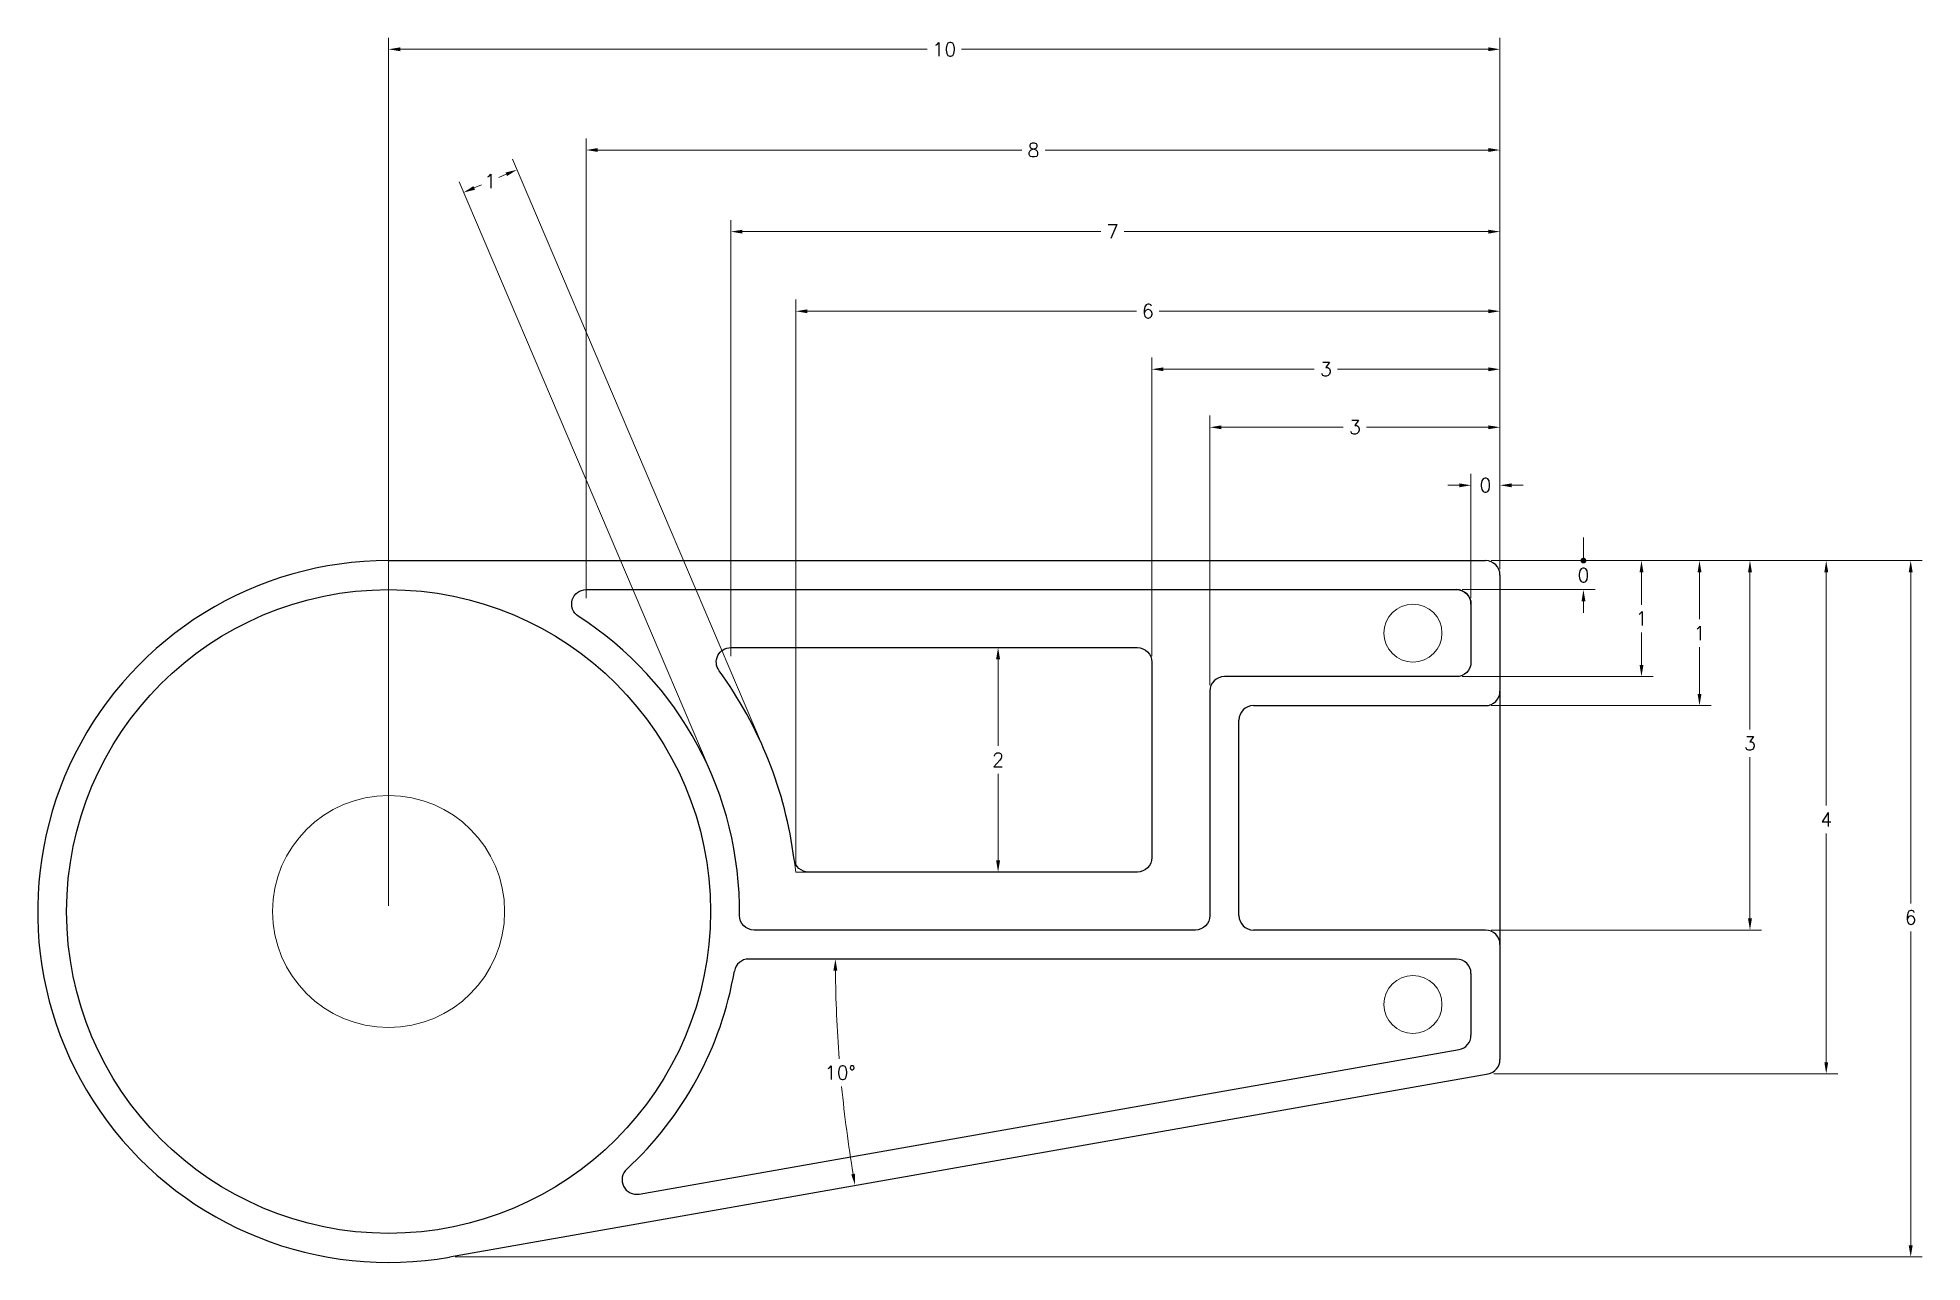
# Model space of a CAD drawing. Header units: inches. Extents: x -9.2 to 7, y -1 to 9.5.
import ezdxf

# ---------------------------------------------------------------- set-up
doc = ezdxf.new("R2010")
doc.units = ezdxf.units.IN
doc.header["$MEASUREMENT"] = 0
doc.layers.add('AM_5', color=3, linetype='Continuous', lineweight=15)
doc.layers.add('AM_8N', color=1, linetype='Continuous', lineweight=15)
doc.styles.get("Standard").update_dxf_attribs({"font": 'ROMANS.SHX'})
doc.dimstyles.new('AM_ANSI', dxfattribs={"dimtxt": 0.12, "dimasz": 0.1, "dimexe": 0.1, "dimexo": 0.05, "dimgap": 0.06, "dimtad": 0, "dimtih": 1, "dimtoh": 1, "dimdec": 4, "dimzin": 7, "dimdsep": 46, "dimtxsty": 'STANDARD', "dimcen": 0, "dimclrd": 256, "dimclre": 256, "dimclrt": 2, "dimadec": 0, "dimazin": 2, "dimtp": 0.1, "dimtm": 0.1, "dimtfac": 0.71, "dimtdec": 4, "dimtofl": 0, "dimtmove": 0, "dimatfit": 3, "dimfxl": 1, "dimtolj": 1, "dimtzin": 7, "dimlwd": -1, "dimlwe": -1, "dimarcsym": 0})

# ---------------------------------------------------------------- blocks, each defined once
blk = doc.blocks.new('GENDOT')
blk.add_line((0, 0), (-1, 0))
at = {"const_width": 0.25}
blk.add_lwpolyline([(-0.125, 0, 1), (0.125, 0, 1)], format="xyb", close=True, dxfattribs=at)
blk = doc.blocks.new('*D22')
at = {"layer": 'AM_5'}
for p, q in [((4.092, 5.1), (4.092, 5.2)), ((3.298, 5), (4.192, 5)), ((3.048, 4.75), (4.192, 4.75)), ((4.092, 4.65), (4.092, 4.55))]:
    blk.add_line(p, q, dxfattribs=at)
blk.add_solid([(4.076, 4.65), (4.109, 4.65), (4.092, 4.75)], dxfattribs=at)
at = {"layer": 'Defpoints', "color": 0}
for p in [(3.248, 5), (2.998, 4.75), (4.092, 4.75)]:
    blk.add_point(p, dxfattribs=at)
at = {"layer": 'AM_5', "xscale": 0.1, "yscale": 0.1, "zscale": 0.1, "rotation": 270}
blk.add_blockref('GENDOT', (4.092, 5), dxfattribs=at)
at = {"layer": 'AM_5', "color": 2, "insert": (4.092, 4.875), "char_height": 0.12, "attachment_point": 5}
blk.add_mtext('\\A1;0', dxfattribs=at)
blk = doc.blocks.new('*D23')
at = {"layer": 'AM_5'}
for p, q in [((3.298, 5), (4.692, 5)), ((4.592, 4.9), (4.592, 4.62)), ((4.592, 4.1), (4.592, 4.38)), ((3.048, 4), (4.692, 4))]:
    blk.add_line(p, q, dxfattribs=at)
for points in [[(4.576, 4.9), (4.609, 4.9), (4.592, 5)], [(4.576, 4.1), (4.609, 4.1), (4.592, 4)]]:
    blk.add_solid(points, dxfattribs=at)
at = {"layer": 'Defpoints', "color": 0}
for p in [(3.248, 5), (2.998, 4), (4.592, 4)]:
    blk.add_point(p, dxfattribs=at)
at = {"layer": 'AM_5', "color": 2, "insert": (4.592, 4.5), "char_height": 0.12, "attachment_point": 5}
blk.add_mtext('\\A1;1', dxfattribs=at)
blk = doc.blocks.new('*D24')
at = {"layer": 'AM_5'}
for p, q in [((3.298, 5), (5.192, 5)), ((5.092, 4.9), (5.092, 4.495)), ((5.092, 3.85), (5.092, 4.255)), ((3.298, 3.75), (5.192, 3.75))]:
    blk.add_line(p, q, dxfattribs=at)
for points in [[(5.076, 4.9), (5.109, 4.9), (5.092, 5)], [(5.076, 3.85), (5.109, 3.85), (5.092, 3.75)]]:
    blk.add_solid(points, dxfattribs=at)
at = {"layer": 'Defpoints', "color": 0}
for p in [(3.248, 5), (3.248, 3.75), (5.092, 3.75)]:
    blk.add_point(p, dxfattribs=at)
at = {"layer": 'AM_5', "color": 2, "insert": (5.092, 4.375), "char_height": 0.12, "attachment_point": 5}
blk.add_mtext('\\A1;1', dxfattribs=at)
blk = doc.blocks.new('*D26')
at = {"layer": 'AM_5'}
for p, q in [((3.298, 5), (5.627, 5)), ((5.527, 4.9), (5.527, 3.545)), ((5.527, 1.916), (5.527, 3.305)), ((3.298, 1.816), (5.627, 1.816))]:
    blk.add_line(p, q, dxfattribs=at)
for points in [[(5.51, 4.9), (5.544, 4.9), (5.527, 5)], [(5.51, 1.916), (5.544, 1.916), (5.527, 1.816)]]:
    blk.add_solid(points, dxfattribs=at)
at = {"layer": 'Defpoints', "color": 0}
for p in [(3.248, 5), (3.248, 1.816), (5.527, 1.816)]:
    blk.add_point(p, dxfattribs=at)
at = {"layer": 'AM_5', "color": 2, "insert": (5.527, 3.425), "char_height": 0.12, "attachment_point": 5}
blk.add_mtext('\\A1;3', dxfattribs=at)
blk = doc.blocks.new('*D28')
at = {"layer": 'AM_5'}
for p, q in [((3.298, 5), (7.012, 5)), ((6.912, 4.9), (6.912, 2.044)), ((6.912, -0.901), (6.912, 1.804)), ((-5.629, -1.001), (7.012, -1.001))]:
    blk.add_line(p, q, dxfattribs=at)
for points in [[(6.895, 4.9), (6.929, 4.9), (6.912, 5)], [(6.895, -0.901), (6.929, -0.901), (6.912, -1.001)]]:
    blk.add_solid(points, dxfattribs=at)
at = {"layer": 'Defpoints', "color": 0}
for p in [(3.248, 5), (-5.679, -1.001), (6.912, -1.001)]:
    blk.add_point(p, dxfattribs=at)
at = {"layer": 'AM_5', "color": 2, "insert": (6.912, 1.924), "char_height": 0.12, "attachment_point": 5}
blk.add_mtext('\\A1;6', dxfattribs=at)
blk = doc.blocks.new('*D29')
at = {"layer": 'AM_5'}
for p, q in [((3.123, 4.675), (3.123, 5.749)), ((3.373, 4.925), (3.373, 5.749)), ((3.023, 5.649), (2.923, 5.649)), ((3.473, 5.649), (3.573, 5.649))]:
    blk.add_line(p, q, dxfattribs=at)
for points in [[(3.023, 5.665), (3.023, 5.632), (3.123, 5.649)], [(3.473, 5.665), (3.473, 5.632), (3.373, 5.649)]]:
    blk.add_solid(points, dxfattribs=at)
at = {"layer": 'Defpoints', "color": 0}
for p in [(3.123, 5.649), (3.373, 4.875), (3.123, 4.625)]:
    blk.add_point(p, dxfattribs=at)
at = {"layer": 'AM_5', "color": 2, "insert": (3.248, 5.649), "char_height": 0.12, "attachment_point": 5}
blk.add_mtext('\\A1;0', dxfattribs=at)
blk = doc.blocks.new('*D30')
at = {"layer": 'AM_5'}
for p, q in [((0.873, 3.925), (0.873, 6.249)), ((3.373, 4.925), (3.373, 6.249)), ((0.973, 6.149), (2.023, 6.149)), ((3.273, 6.149), (2.223, 6.149))]:
    blk.add_line(p, q, dxfattribs=at)
for points in [[(0.973, 6.165), (0.973, 6.132), (0.873, 6.149)], [(3.273, 6.165), (3.273, 6.132), (3.373, 6.149)]]:
    blk.add_solid(points, dxfattribs=at)
at = {"layer": 'Defpoints', "color": 0}
for p in [(0.873, 6.149), (3.373, 4.875), (0.873, 3.875)]:
    blk.add_point(p, dxfattribs=at)
at = {"layer": 'AM_5', "color": 2, "insert": (2.123, 6.149), "char_height": 0.12, "attachment_point": 5}
blk.add_mtext('\\A1;3', dxfattribs=at)
blk = doc.blocks.new('*D31')
at = {"layer": 'AM_5'}
for p, q in [((0.373, 4.175), (0.373, 6.749)), ((3.373, 4.925), (3.373, 6.749)), ((0.473, 6.649), (1.773, 6.649)), ((3.273, 6.649), (1.973, 6.649))]:
    blk.add_line(p, q, dxfattribs=at)
for points in [[(0.473, 6.665), (0.473, 6.632), (0.373, 6.649)], [(3.273, 6.665), (3.273, 6.632), (3.373, 6.649)]]:
    blk.add_solid(points, dxfattribs=at)
at = {"layer": 'Defpoints', "color": 0}
for p in [(0.373, 6.649), (3.373, 4.875), (0.373, 4.125)]:
    blk.add_point(p, dxfattribs=at)
at = {"layer": 'AM_5', "color": 2, "insert": (1.873, 6.649), "char_height": 0.12, "attachment_point": 5}
blk.add_mtext('\\A1;3', dxfattribs=at)
blk = doc.blocks.new('*D32')
at = {"layer": 'AM_5'}
for p, q in [((-2.695, 2.366), (-2.695, 7.249)), ((-2.595, 7.149), (0.242, 7.149)), ((3.273, 7.149), (0.436, 7.149)), ((3.373, 4.925), (3.373, 7.249))]:
    blk.add_line(p, q, dxfattribs=at)
for points in [[(-2.595, 7.165), (-2.595, 7.132), (-2.695, 7.149)], [(3.273, 7.165), (3.273, 7.132), (3.373, 7.149)]]:
    blk.add_solid(points, dxfattribs=at)
at = {"layer": 'Defpoints', "color": 0}
for p in [(-2.695, 7.149), (3.373, 4.875), (-2.695, 2.316)]:
    blk.add_point(p, dxfattribs=at)
at = {"layer": 'AM_5', "color": 2, "insert": (0.339, 7.149), "char_height": 0.12, "attachment_point": 5}
blk.add_mtext('\\A1;6', dxfattribs=at)
blk = doc.blocks.new('*D36')
at = {"layer": 'AM_5'}
for p, q in [((-3.255, 4.175), (-3.255, 7.935)), ((-3.155, 7.835), (-0.066, 7.835)), ((3.273, 7.835), (0.134, 7.835)), ((3.373, 4.925), (3.373, 7.935))]:
    blk.add_line(p, q, dxfattribs=at)
for points in [[(-3.155, 7.851), (-3.155, 7.818), (-3.255, 7.835)], [(3.273, 7.851), (3.273, 7.818), (3.373, 7.835)]]:
    blk.add_solid(points, dxfattribs=at)
at = {"layer": 'Defpoints', "color": 0}
for p in [(-3.255, 7.835), (3.373, 4.875), (-3.255, 4.125)]:
    blk.add_point(p, dxfattribs=at)
at = {"layer": 'AM_5', "color": 2, "insert": (0.034, 7.835), "char_height": 0.12, "attachment_point": 5}
blk.add_mtext('\\A1;7', dxfattribs=at)
blk = doc.blocks.new('*D37')
at = {"layer": 'AM_5'}
for p, q in [((-4.501, 4.675), (-4.501, 8.638)), ((3.373, 4.925), (3.373, 8.638)), ((-4.401, 8.538), (-0.747, 8.538)), ((3.273, 8.538), (-0.547, 8.538))]:
    blk.add_line(p, q, dxfattribs=at)
for points in [[(-4.401, 8.555), (-4.401, 8.522), (-4.501, 8.538)], [(3.273, 8.555), (3.273, 8.522), (3.373, 8.538)]]:
    blk.add_solid(points, dxfattribs=at)
at = {"layer": 'Defpoints', "color": 0}
for p in [(-4.501, 8.538), (3.373, 4.875), (-4.501, 4.625)]:
    blk.add_point(p, dxfattribs=at)
at = {"layer": 'AM_5', "color": 2, "insert": (-0.647, 8.538), "char_height": 0.12, "attachment_point": 5}
blk.add_mtext('\\A1;8', dxfattribs=at)
blk = doc.blocks.new('*D38')
at = {"layer": 'AM_5'}
for p, q in [((-2.982, 3.404), (-5.137, 8.46)), ((-5.19, 8.329), (-5.254, 8.302)), ((-3.442, 3.208), (-5.597, 8.264)), ((-5.466, 8.211), (-5.402, 8.238))]:
    blk.add_line(p, q, dxfattribs=at)
for points in [[(-5.197, 8.344), (-5.183, 8.314), (-5.098, 8.368)], [(-5.473, 8.227), (-5.459, 8.196), (-5.558, 8.172)]]:
    blk.add_solid(points, dxfattribs=at)
at = {"layer": 'Defpoints', "color": 0}
for p in [(-5.558, 8.172), (-2.962, 3.358), (-3.422, 3.162)]:
    blk.add_point(p, dxfattribs=at)
at = {"layer": 'AM_5', "color": 2, "insert": (-5.328, 8.27), "char_height": 0.12, "attachment_point": 5}
blk.add_mtext('\\A1;1', dxfattribs=at)
blk = doc.blocks.new('*D39')
at = {"layer": 'AM_5'}
for p, q in [((-6.204, 2.026), (-6.204, 9.506)), ((3.373, 4.925), (3.373, 9.506)), ((-6.104, 9.406), (-1.564, 9.406)), ((3.273, 9.406), (-1.267, 9.406))]:
    blk.add_line(p, q, dxfattribs=at)
for points in [[(-6.104, 9.423), (-6.104, 9.39), (-6.204, 9.406)], [(3.273, 9.423), (3.273, 9.39), (3.373, 9.406)]]:
    blk.add_solid(points, dxfattribs=at)
at = {"layer": 'Defpoints', "color": 0}
for p in [(-6.204, 9.406), (3.373, 4.875), (-6.204, 1.976)]:
    blk.add_point(p, dxfattribs=at)
at = {"layer": 'AM_5', "color": 2, "insert": (-1.415, 9.406), "char_height": 0.12, "attachment_point": 5}
blk.add_mtext('\\A1;10', dxfattribs=at)
blk = doc.blocks.new('*D40')
at = {"layer": 'AM_5'}
for p, q in [((0.198, 4.25), (-1.052, 4.25)), ((-0.952, 4.15), (-0.952, 3.403)), ((-0.952, 2.416), (-0.952, 3.163)), ((0.198, 2.316), (-1.052, 2.316))]:
    blk.add_line(p, q, dxfattribs=at)
for points in [[(-0.969, 4.15), (-0.935, 4.15), (-0.952, 4.25)], [(-0.969, 2.416), (-0.935, 2.416), (-0.952, 2.316)]]:
    blk.add_solid(points, dxfattribs=at)
at = {"layer": 'Defpoints', "color": 0}
for p in [(-0.952, 4.25), (0.248, 4.25), (0.248, 2.316)]:
    blk.add_point(p, dxfattribs=at)
at = {"layer": 'AM_5', "color": 2, "insert": (-0.952, 3.283), "char_height": 0.12, "attachment_point": 5}
blk.add_mtext('\\A1;2', dxfattribs=at)
blk = doc.blocks.new('*D42')
at = {"layer": 'AM_5'}
for p, q in [((3.298, 5), (6.284, 5)), ((6.184, 4.9), (6.184, 2.888)), ((6.184, 0.677), (6.184, 2.648)), ((3.32, 0.577), (6.284, 0.577))]:
    blk.add_line(p, q, dxfattribs=at)
for points in [[(6.168, 4.9), (6.201, 4.9), (6.184, 5)], [(6.168, 0.677), (6.201, 0.677), (6.184, 0.577)]]:
    blk.add_solid(points, dxfattribs=at)
at = {"layer": 'Defpoints', "color": 0}
for p in [(3.248, 5), (3.27, 0.577), (6.184, 0.577)]:
    blk.add_point(p, dxfattribs=at)
at = {"layer": 'AM_5', "color": 2, "insert": (6.184, 2.768), "char_height": 0.12, "attachment_point": 5}
blk.add_mtext('\\A1;4', dxfattribs=at)
blk = doc.blocks.new('*D50')
at = {"layer": 'AM_5'}
for start, end in [(180.5099, 184.386), (185.6145, 189.4901)]:
    blk.add_arc((8.882, 1.566), 11.236, start, end, dxfattribs=at)
for points in [[(-2.371, 1.466), (-2.337, 1.466), (-2.354, 1.566)], [(-2.184, -0.284), (-2.217, -0.289), (-2.184, -0.385)]]:
    blk.add_solid(points, dxfattribs=at)
at = {"layer": 'Defpoints', "color": 0}
for p in [(-3.101, 1.566), (2.998, 1.566), (-2.335, 0.913), (3.27, 0.577), (-5.679, -1.001)]:
    blk.add_point(p, dxfattribs=at)
at = {"layer": 'AM_5', "color": 2, "insert": (-2.312, 0.587), "char_height": 0.12, "attachment_point": 5}
blk.add_mtext('\\A1;10°', dxfattribs=at)

msp = doc.modelspace()

# ---------------------------------------------------------------- linework, layer by layer
for p, q in [((-6.204, 5), (3.248, 5)), ((3.373, 4.875), (3.373, 0.7)), ((1.248, 3.75), (3.248, 3.75)), ((1.123, 1.941), (1.123, 3.625)), ((3.248, 1.816), (1.248, 1.816)), ((2.998, 1.566), (-3.101, 1.566)), ((3.123, 1.441), (3.123, 0.909)), ((-4.046, -0.459), (3.02, 0.786)), ((-5.679, -1.001), (3.27, 0.577))]:
    msp.add_line(p, q)
for points in [[(0.873, 1.941, -0.414214), (0.748, 1.816), (-3.055, 1.816, -0.417499), (-3.18, 1.942, 0.258194), (-4.569, 4.52, -0.748553), (-4.501, 4.75), (2.998, 4.75, -0.414214), (3.123, 4.625), (3.123, 4.125, -0.414214), (2.998, 4), (0.998, 4, 0.414214), (0.873, 3.875)], [(0.373, 4.125), (0.373, 2.441, -0.414214), (0.248, 2.316), (-2.585, 2.316, -0.377282), (-2.709, 2.425, 0.126154), (-3.356, 4.051, -0.613269), (-3.255, 4.25), (0.248, 4.25, -0.414214)]]:
    msp.add_lwpolyline(points, format="xyb", close=True)
msp.add_circle((-6.204, 1.976), 2.774)
for centre, radius, start, end in [((-6.204, 1.976), 3.024, 90, 280), ((3.248, 4.875), 0.125, 0, 90), ((2.998, 4.625), 0.125, 0, 90), ((1.248, 3.625), 0.125, 90, 180), ((3.248, 3.875), 0.125, 270, 0), ((1.248, 1.941), 0.125, 180, 270), ((3.248, 1.691), 0.125, 0, 90), ((-6.204, 1.976), 3.024, 312.7329, 350.2121), ((-3.101, 1.441), 0.125, 90, 170.2121), ((2.998, 1.441), 0.125, 0, 90), ((2.998, 0.909), 0.125, 280, 0), ((3.248, 0.7), 0.125, 280, 0), ((-4.067, -0.336), 0.125, 132.7329, 280)]:
    msp.add_arc(centre, radius, start, end)
at = {"layer": 'AM_5'}
for q in [(-2.709, 2.425), (-2.585, 2.316)]:
    msp.add_line((-2.695, 2.316), q, dxfattribs=at)
at = {"layer": 'AM_8N'}
for centre, radius in [((2.623, 4.375), 0.25), ((-6.204, 1.976), 1), ((2.623, 1.175), 0.25)]:
    msp.add_circle(centre, radius, dxfattribs=at)

# ---------------------------------------------------------------- dimensions: what is measured, and where the dimension line sits
at = {"layer": 'AM_5'}
for base, p1, p2, picture, middle in [((-6.204, 9.406), (3.373, 4.875), (-6.204, 1.976), '*D39', (-1.415, 9.406)), ((-2.695, 7.149), (3.373, 4.875), (-2.695, 2.316), '*D32', (0.339, 7.149)), ((0.373, 6.649), (3.373, 4.875), (0.373, 4.125), '*D31', (1.873, 6.649)), ((0.872984201, 6.148670297), (3.372984201, 4.875), (0.872984201, 3.875), '*D30', (2.122984201, 6.148670297)), ((3.123, 5.649), (3.373, 4.875), (3.123, 4.625), '*D29', (3.248, 5.649))]:
    dim = msp.add_linear_dim(base=base, p1=p1, p2=p2, dimstyle='AM_ANSI', override={"dimdec": 0}, dxfattribs=at)
    dim.commit()
    dim.dimension.update_dxf_attribs({"geometry": picture, "text_midpoint": middle})
for base, p2, picture, middle in [((-4.501, 8.538), (-4.501, 4.625), '*D37', (-0.647, 8.538)), ((-3.255, 7.835), (-3.255, 4.125), '*D36', (0.034, 7.835))]:
    dim = msp.add_linear_dim(base=base, p1=(3.373, 4.875), p2=p2, dimstyle='AM_ANSI', override={"dimdec": 0}, dxfattribs=at)
    dim.commit()
    dim.dimension.update_dxf_attribs({"geometry": picture, "text_midpoint": middle, "dimtype": 160})
dim = msp.add_aligned_dim(p1=(-2.962, 3.358), p2=(-3.422, 3.162), distance=-5.446, dimstyle='AM_ANSI', override={"dimdec": 0}, dxfattribs=at)
dim.commit()
dim.dimension.update_dxf_attribs({"geometry": '*D38', "text_midpoint": (-5.328, 8.27)})
for base, p1, p2, override, picture, middle in [((4.092, 4.75), (3.248, 5), (2.998, 4.75), {"dimdec": 0, "dimblk1": 'GENDOT', "dimsah": 1}, '*D22', (4.092, 4.875)), ((4.592, 4), (3.248, 5), (2.998, 4), {"dimdec": 0}, '*D23', (4.592, 4.5)), ((5.092, 3.75), (3.248, 5), (3.248, 3.75), {"dimdec": 0}, '*D24', (5.092, 4.375)), ((-0.952, 4.25), (0.248, 2.316), (0.248, 4.25), {"dimdec": 0}, '*D40', (-0.952, 3.283))]:
    dim = msp.add_linear_dim(base=base, p1=p1, p2=p2, angle=90, dimstyle='AM_ANSI', override=override, dxfattribs=at)
    dim.commit()
    dim.dimension.update_dxf_attribs({"geometry": picture, "text_midpoint": middle})
for base, p2, picture, middle in [((6.912, -1.001), (-5.679, -1.001), '*D28', (6.912, 1.924)), ((5.527, 1.816), (3.248, 1.816), '*D26', (5.527, 3.425)), ((6.184, 0.577), (3.27, 0.577), '*D42', (6.184, 2.768))]:
    dim = msp.add_linear_dim(base=base, p1=(3.248, 5), p2=p2, angle=90, dimstyle='AM_ANSI', override={"dimdec": 0}, dxfattribs=at)
    dim.commit()
    dim.dimension.update_dxf_attribs({"geometry": picture, "text_midpoint": middle, "dimtype": 160})
dim = msp.add_angular_dim_2l(base=(-2.335, 0.913), line1=((-5.679, -1.001), (3.27, 0.577)), line2=((2.998, 1.566), (-3.101, 1.566)), dimstyle='AM_ANSI', override={"dimdec": 0}, dxfattribs=at)
dim.commit()
dim.dimension.update_dxf_attribs({"geometry": '*D50', "text_midpoint": (-2.312, 0.587)})

doc.saveas('drawing.dxf')
